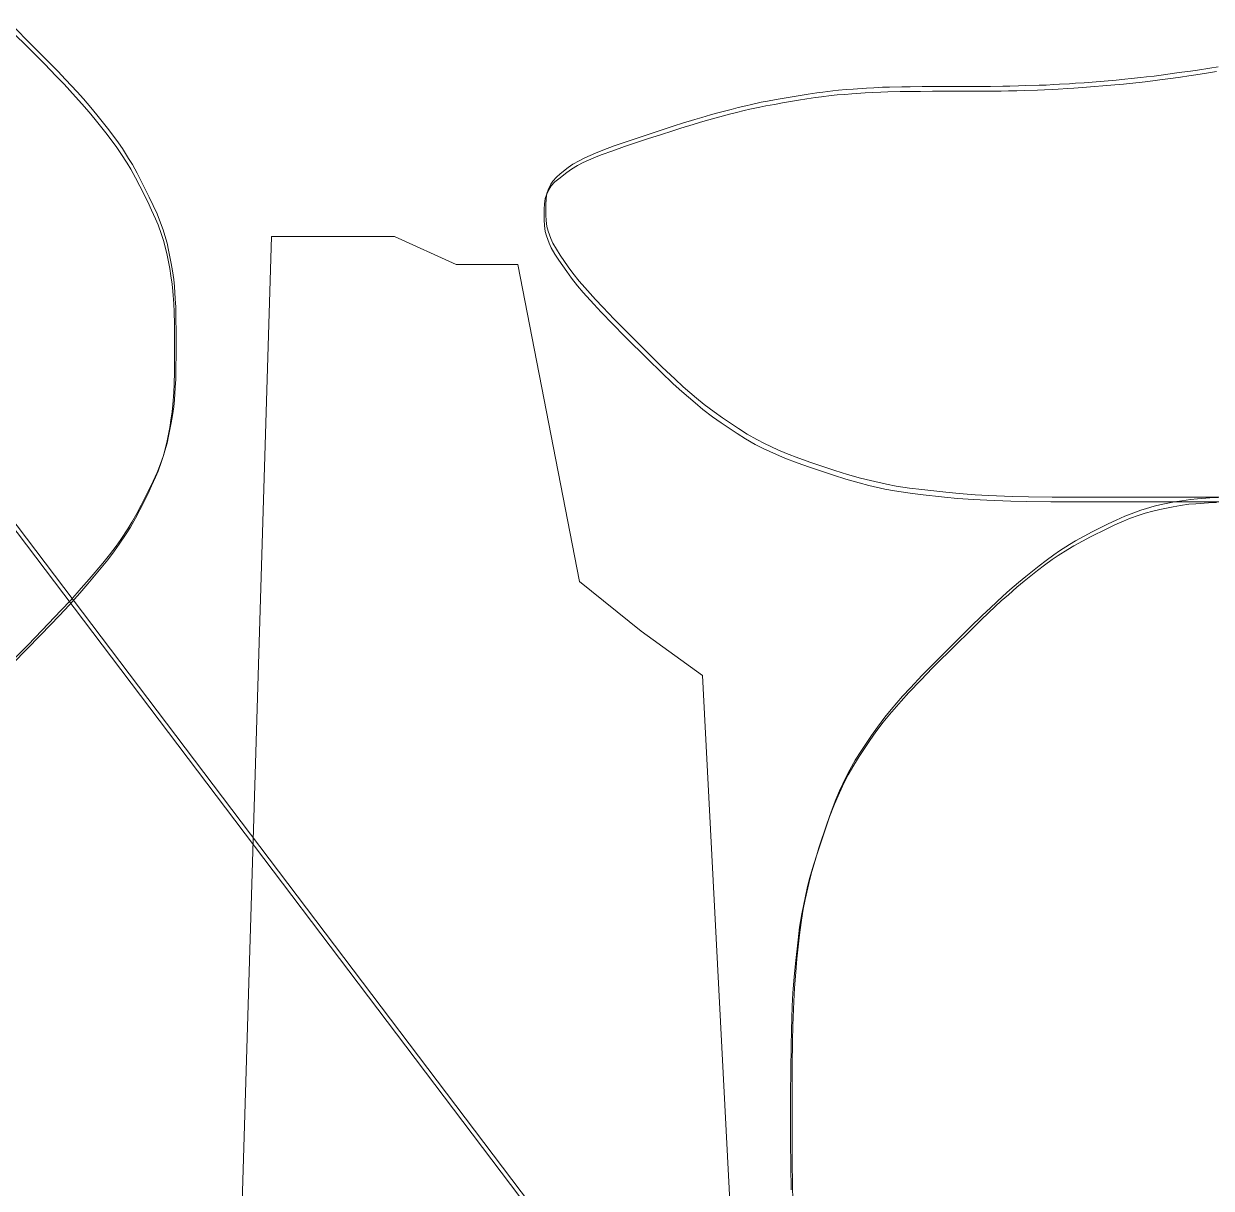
# Model space of a CAD drawing. Header units: metres. Extents: x -1097 to 1588, y -673 to 884.
# Drawn here: x 721.9 to 837.5, y 602.1 to 715.5 of the extents above; entities that cross this region are included whole.
import ezdxf

# ---------------------------------------------------------------- set-up
doc = ezdxf.new("R2010")
doc.units = ezdxf.units.M
for name, color, linetype, lineweight, plot in [('CRECIDA_Q100', 5, 'Continuous', 0, False), ('TERRENO', 188, 'Continuous', 0, False), ('VISTA LEJOS', 7, 'Continuous', 0, False)]:
    doc.layers.add(name, color=color, linetype=linetype, lineweight=lineweight, plot=plot)

msp = doc.modelspace()

# ---------------------------------------------------------------- linework, layer by layer
at = {"layer": 'CRECIDA_Q100'}
msp.add_lwpolyline([(716, 472.8), (722, 472.8), (728, 472.8), (734, 490.51), (740, 497.02), (746, 694.8), (752, 694.8), (758, 694.8), (764, 692.07), (770, 692.07), (776, 661.18), (782, 656.37), (788, 652.05), (794, 536.53), (800, 536.53), (806, 536.53), (812, 536.53), (818, 536.72), (824, 536.85), (830, 536.91), (836, 548.93), (842, 549.07)], dxfattribs=at)
at = {"layer": 'TERRENO'}
for points in [[(719.67, 652.05), (722.12, 654.53), (723.54, 655.99), (725.35, 657.89), (726.31, 658.9), (727.34, 660.06), (728.12, 660.96), (729.42, 662.51), (730.07, 663.32), (730.73, 664.18), (731.18, 664.82), (731.87, 665.85), (732.27, 666.49), (732.76, 667.35), (733.18, 668.16), (733.96, 669.71), (734.34, 670.51), (734.72, 671.35), (734.96, 671.94), (735.3, 672.89), (735.48, 673.46), (735.68, 674.21), (735.84, 674.89), (736.1, 676.18), (736.22, 676.9), (736.34, 677.73), (736.4, 678.41), (736.49, 679.62), (736.53, 680.42), (736.56, 681.6), (736.57, 682.77), (736.57, 685.1), (736.56, 686.27), (736.53, 687.46), (736.49, 688.25), (736.4, 689.46), (736.34, 690.14), (736.22, 690.98), (736.1, 691.69), (735.84, 692.99), (735.68, 693.67), (735.48, 694.42), (735.3, 694.98), (734.96, 695.93), (734.72, 696.53), (734.34, 697.36), (733.96, 698.16), (733.18, 699.71), (732.77, 700.51), (732.31, 701.35), (731.95, 701.94), (731.35, 702.89), (730.96, 703.46), (730.41, 704.21), (729.89, 704.89), (728.85, 706.19), (728.26, 706.9), (727.54, 707.73), (726.93, 708.41), (725.81, 709.62), (725.05, 710.42), (723.9, 711.6), (722.73, 712.77), (720.4, 715.1)], [(838.05, 710.86), (837.25, 710.73), (836.04, 710.54), (835.36, 710.44), (834.53, 710.32), (833.82, 710.22), (832.52, 710.05), (831.84, 709.96), (831.09, 709.87), (830.52, 709.81), (829.57, 709.71), (828.98, 709.65), (828.14, 709.57), (827.35, 709.5), (825.79, 709.37), (825, 709.31), (824.16, 709.25), (823.56, 709.21), (822.61, 709.15), (822.05, 709.12), (821.3, 709.08), (820.62, 709.06), (819.32, 709.02), (818.61, 709), (817.78, 708.98), (817.09, 708.96), (815.88, 708.95), (815.09, 708.94), (813.91, 708.94), (812.74, 708.94), (810.4, 708.94), (809.23, 708.93), (808.05, 708.92), (807.25, 708.91), (806.04, 708.88), (805.36, 708.86), (804.53, 708.82), (803.82, 708.78), (802.52, 708.69), (801.84, 708.64), (801.09, 708.58), (800.52, 708.52), (799.57, 708.4), (798.98, 708.32), (798.14, 708.2), (797.35, 708.07), (795.79, 707.81), (794.99, 707.67), (794.16, 707.52), (793.56, 707.4), (792.61, 707.2), (792.05, 707.07), (791.3, 706.89), (790.62, 706.71), (789.32, 706.36), (788.61, 706.17), (787.78, 705.93), (787.09, 705.72), (785.88, 705.35), (785.09, 705.1), (783.91, 704.71), (782.74, 704.33), (780.4, 703.55), (779.25, 703.15), (778.13, 702.74), (777.41, 702.45), (776.37, 701.99), (775.82, 701.71), (775.22, 701.36), (774.76, 701.04), (773.98, 700.43), (773.61, 700.11), (773.26, 699.72), (773.06, 699.41), (772.8, 698.86), (772.68, 698.51), (772.6, 697.98), (772.57, 697.46), (772.57, 696.42), (772.6, 695.88), (772.68, 695.29), (772.8, 694.86), (773.06, 694.14), (773.26, 693.69), (773.61, 693.08), (773.98, 692.5), (774.76, 691.38), (775.22, 690.75), (775.82, 689.99), (776.37, 689.35), (777.41, 688.2), (778.13, 687.43), (779.25, 686.27), (780.4, 685.1), (782.74, 682.77), (783.92, 681.61), (785.13, 680.46), (785.96, 679.7), (787.26, 678.58), (788.01, 677.96), (788.96, 677.24), (789.79, 676.66), (791.35, 675.62), (792.18, 675.09), (793.13, 674.54), (793.88, 674.16), (795.18, 673.55), (796.01, 673.2), (797.22, 672.74), (798.4, 672.33), (800.74, 671.55), (801.95, 671.16), (803.24, 670.79), (804.19, 670.55), (805.75, 670.2), (806.7, 670.02), (807.99, 669.82), (809.2, 669.67), (811.54, 669.41), (812.83, 669.28), (814.39, 669.17), (815.68, 669.1), (818.02, 669.01), (819.57, 668.98), (821.9, 668.95), (824.24, 668.94), (828.9, 668.94), (831.22, 668.94), (833.49, 668.94), (834.97, 668.94), (837.13, 668.94), (838.29, 668.94)], [(838.05, 668.9), (837.25, 668.86), (836.04, 668.77), (835.36, 668.71), (834.53, 668.59), (833.82, 668.47), (832.52, 668.21), (831.84, 668.05), (831.09, 667.85), (830.52, 667.67), (829.57, 667.32), (828.98, 667.08), (828.14, 666.71), (827.35, 666.33), (825.79, 665.55), (825, 665.13), (824.16, 664.67), (823.56, 664.32), (822.61, 663.71), (822.05, 663.33), (821.3, 662.78), (820.62, 662.25), (819.32, 661.22), (818.61, 660.63), (817.78, 659.91), (817.09, 659.3), (815.88, 658.17), (815.09, 657.42), (813.91, 656.26), (812.74, 655.1), (810.4, 652.77), (809.24, 651.59), (808.09, 650.38), (807.33, 649.54), (806.21, 648.25), (805.59, 647.5), (804.87, 646.55), (804.29, 645.71), (803.25, 644.16), (802.72, 643.32), (802.18, 642.37), (801.79, 641.62), (801.19, 640.33), (800.83, 639.49), (800.37, 638.28), (799.96, 637.1), (799.18, 634.77), (798.8, 633.56), (798.42, 632.26), (798.18, 631.31), (797.84, 629.76), (797.65, 628.81), (797.45, 627.51), (797.3, 626.3), (797.04, 623.97), (796.91, 622.67), (796.8, 621.12), (796.73, 619.82), (796.65, 617.49), (796.61, 615.93), (796.58, 613.6), (796.57, 611.27), (796.57, 606.6), (796.58, 604.27), (796.61, 601.94)]]:
    msp.add_lwpolyline(points, dxfattribs=at)
at = {"layer": 'VISTA LEJOS'}
for points in [[(603.72, 821.29), (820.17, 535.21)], [(820.17, 535.21), (603.72, 821.29)], [(603.87, 821.76), (820.32, 535.68)], [(820.32, 535.68), (603.87, 821.76)], [(719.67, 652.05), (722.12, 654.53), (723.54, 655.99), (725.35, 657.89), (726.31, 658.9), (727.34, 660.06), (728.12, 660.96), (729.42, 662.51), (730.07, 663.32), (730.73, 664.18), (731.18, 664.82), (731.87, 665.85), (732.27, 666.49), (732.76, 667.35), (733.18, 668.16), (733.96, 669.71), (734.34, 670.51), (734.72, 671.35), (734.96, 671.94), (735.3, 672.89), (735.48, 673.46), (735.68, 674.21), (735.84, 674.89), (736.1, 676.18), (736.22, 676.9), (736.34, 677.73), (736.4, 678.41), (736.49, 679.62), (736.53, 680.42), (736.56, 681.6), (736.57, 682.77), (736.57, 685.1), (736.56, 686.27), (736.53, 687.46), (736.49, 688.25), (736.4, 689.46), (736.34, 690.14), (736.22, 690.98), (736.1, 691.69), (735.84, 692.99), (735.68, 693.67), (735.48, 694.42), (735.3, 694.98), (734.96, 695.93), (734.72, 696.53), (734.34, 697.36), (733.96, 698.16), (733.18, 699.71), (732.77, 700.51), (732.31, 701.35), (731.95, 701.94), (731.35, 702.89), (730.96, 703.46), (730.41, 704.21), (729.89, 704.89), (728.85, 706.19), (728.26, 706.9), (727.54, 707.73), (726.93, 708.41), (725.81, 709.62), (725.05, 710.42), (723.9, 711.6), (722.73, 712.77), (720.4, 715.1)], [(719.82, 652.52), (722.27, 655), (723.69, 656.46), (725.51, 658.36), (726.46, 659.37), (727.49, 660.53), (728.27, 661.43), (729.57, 662.98), (730.22, 663.79), (730.88, 664.65), (731.33, 665.29), (732.02, 666.32), (732.42, 666.96), (732.91, 667.82), (733.33, 668.63), (734.11, 670.18), (734.49, 670.98), (734.87, 671.82), (735.11, 672.41), (735.45, 673.36), (735.63, 673.93), (735.84, 674.68), (735.99, 675.36), (736.25, 676.65), (736.37, 677.36), (736.49, 678.2), (736.56, 678.88), (736.64, 680.09), (736.68, 680.89), (736.71, 682.07), (736.72, 683.24), (736.72, 685.57), (736.71, 686.74), (736.68, 687.93), (736.64, 688.72), (736.56, 689.93), (736.49, 690.61), (736.37, 691.45), (736.25, 692.16), (735.99, 693.45), (735.84, 694.14), (735.63, 694.89), (735.45, 695.45), (735.11, 696.4), (734.87, 697), (734.49, 697.83), (734.11, 698.63), (733.33, 700.18), (732.92, 700.98), (732.46, 701.82), (732.1, 702.41), (731.5, 703.36), (731.11, 703.93), (730.57, 704.68), (730.04, 705.36), (729, 706.66), (728.41, 707.37), (727.69, 708.2), (727.08, 708.88), (725.96, 710.09), (725.2, 710.89), (724.05, 712.07), (722.88, 713.24), (720.55, 715.57)], [(838.2, 711.33), (837.41, 711.2), (836.2, 711.01), (835.51, 710.91), (834.68, 710.79), (833.97, 710.69), (832.67, 710.52), (831.99, 710.43), (831.24, 710.34), (830.68, 710.28), (829.73, 710.18), (829.13, 710.12), (828.29, 710.04), (827.5, 709.97), (825.94, 709.84), (825.15, 709.78), (824.31, 709.72), (823.72, 709.68), (822.77, 709.62), (822.2, 709.59), (821.45, 709.55), (820.77, 709.53), (819.47, 709.49), (818.76, 709.46), (817.93, 709.45), (817.24, 709.43), (816.04, 709.42), (815.24, 709.41), (814.06, 709.41), (812.89, 709.41), (810.55, 709.41), (809.38, 709.4), (808.2, 709.39), (807.4, 709.38), (806.2, 709.35), (805.51, 709.33), (804.68, 709.29), (803.97, 709.25), (802.67, 709.16), (801.99, 709.11), (801.24, 709.05), (800.68, 708.98), (799.72, 708.87), (799.13, 708.79), (798.29, 708.66), (797.5, 708.54), (795.94, 708.28), (795.15, 708.14), (794.31, 707.99), (793.71, 707.87), (792.76, 707.67), (792.2, 707.54), (791.45, 707.36), (790.77, 707.18), (789.47, 706.83), (788.76, 706.64), (787.93, 706.4), (787.24, 706.19), (786.03, 705.82), (785.24, 705.57), (784.06, 705.18), (782.89, 704.8), (780.55, 704.02), (779.4, 703.62), (778.28, 703.21), (777.56, 702.92), (776.52, 702.46), (775.97, 702.18), (775.37, 701.83), (774.91, 701.51), (774.13, 700.9), (773.76, 700.57), (773.41, 700.19), (773.21, 699.88), (772.95, 699.33), (772.83, 698.97), (772.75, 698.45), (772.72, 697.93), (772.72, 696.89), (772.75, 696.35), (772.83, 695.76), (772.95, 695.33), (773.21, 694.61), (773.41, 694.16), (773.76, 693.55), (774.13, 692.97), (774.91, 691.85), (775.37, 691.22), (775.97, 690.46), (776.52, 689.82), (777.56, 688.67), (778.28, 687.9), (779.4, 686.74), (780.55, 685.57), (782.89, 683.24), (784.07, 682.08), (785.28, 680.93), (786.11, 680.17), (787.41, 679.04), (788.16, 678.43), (789.11, 677.71), (789.94, 677.12), (791.5, 676.09), (792.33, 675.56), (793.28, 675.01), (794.03, 674.63), (795.33, 674.02), (796.16, 673.67), (797.37, 673.21), (798.55, 672.8), (800.89, 672.02), (802.1, 671.63), (803.39, 671.26), (804.34, 671.02), (805.9, 670.67), (806.85, 670.49), (808.14, 670.29), (809.35, 670.14), (811.69, 669.88), (812.98, 669.75), (814.54, 669.64), (815.83, 669.57), (818.17, 669.48), (819.72, 669.44), (822.05, 669.42), (824.39, 669.41), (829.05, 669.41), (831.37, 669.41), (833.64, 669.41), (835.12, 669.41), (837.28, 669.41), (838.44, 669.41)], [(838.05, 710.86), (837.25, 710.73), (836.04, 710.54), (835.36, 710.44), (834.53, 710.32), (833.82, 710.22), (832.52, 710.05), (831.84, 709.96), (831.09, 709.87), (830.52, 709.81), (829.57, 709.71), (828.98, 709.65), (828.14, 709.57), (827.35, 709.5), (825.79, 709.37), (825, 709.31), (824.16, 709.25), (823.56, 709.21), (822.61, 709.15), (822.05, 709.12), (821.3, 709.08), (820.62, 709.06), (819.32, 709.02), (818.61, 709), (817.78, 708.98), (817.09, 708.96), (815.88, 708.95), (815.09, 708.94), (813.91, 708.94), (812.74, 708.94), (810.4, 708.94), (809.23, 708.93), (808.05, 708.92), (807.25, 708.91), (806.04, 708.88), (805.36, 708.86), (804.53, 708.82), (803.82, 708.78), (802.52, 708.69), (801.84, 708.64), (801.09, 708.58), (800.52, 708.52), (799.57, 708.4), (798.98, 708.32), (798.14, 708.2), (797.35, 708.07), (795.79, 707.81), (794.99, 707.67), (794.16, 707.52), (793.56, 707.4), (792.61, 707.2), (792.05, 707.07), (791.3, 706.89), (790.62, 706.71), (789.32, 706.36), (788.61, 706.17), (787.78, 705.93), (787.09, 705.72), (785.88, 705.35), (785.09, 705.1), (783.91, 704.71), (782.74, 704.33), (780.4, 703.55), (779.25, 703.15), (778.13, 702.74), (777.41, 702.45), (776.37, 701.99), (775.82, 701.71), (775.22, 701.36), (774.76, 701.04), (773.98, 700.43), (773.61, 700.11), (773.26, 699.72), (773.06, 699.41), (772.8, 698.86), (772.68, 698.51), (772.6, 697.98), (772.57, 697.46), (772.57, 696.42), (772.6, 695.88), (772.68, 695.29), (772.8, 694.86), (773.06, 694.14), (773.26, 693.69), (773.61, 693.08), (773.98, 692.5), (774.76, 691.38), (775.22, 690.75), (775.82, 689.99), (776.37, 689.35), (777.41, 688.2), (778.13, 687.43), (779.25, 686.27), (780.4, 685.1), (782.74, 682.77), (783.92, 681.61), (785.13, 680.46), (785.96, 679.7), (787.26, 678.58), (788.01, 677.96), (788.96, 677.24), (789.79, 676.66), (791.35, 675.62), (792.18, 675.09), (793.13, 674.54), (793.88, 674.16), (795.18, 673.55), (796.01, 673.2), (797.22, 672.74), (798.4, 672.33), (800.74, 671.55), (801.95, 671.16), (803.24, 670.79), (804.19, 670.55), (805.75, 670.2), (806.7, 670.02), (807.99, 669.82), (809.2, 669.67), (811.54, 669.41), (812.83, 669.28), (814.39, 669.17), (815.68, 669.1), (818.02, 669.01), (819.57, 668.98), (821.9, 668.95), (824.24, 668.94), (828.9, 668.94), (831.22, 668.94), (833.49, 668.94), (834.97, 668.94), (837.13, 668.94), (838.29, 668.94)], [(838.05, 668.9), (837.25, 668.86), (836.04, 668.77), (835.36, 668.71), (834.53, 668.59), (833.82, 668.47), (832.52, 668.21), (831.84, 668.05), (831.09, 667.85), (830.52, 667.67), (829.57, 667.32), (828.98, 667.08), (828.14, 666.71), (827.35, 666.33), (825.79, 665.55), (825, 665.13), (824.16, 664.67), (823.56, 664.32), (822.61, 663.71), (822.05, 663.33), (821.3, 662.78), (820.62, 662.25), (819.32, 661.22), (818.61, 660.63), (817.78, 659.91), (817.09, 659.3), (815.88, 658.17), (815.09, 657.42), (813.91, 656.26), (812.74, 655.1), (810.4, 652.77), (809.24, 651.59), (808.09, 650.38), (807.33, 649.54), (806.21, 648.25), (805.59, 647.5), (804.87, 646.55), (804.29, 645.71), (803.25, 644.16), (802.72, 643.32), (802.18, 642.37), (801.79, 641.62), (801.19, 640.33), (800.83, 639.49), (800.37, 638.28), (799.96, 637.1), (799.18, 634.77), (798.8, 633.56), (798.42, 632.26), (798.18, 631.31), (797.84, 629.76), (797.65, 628.81), (797.45, 627.51), (797.3, 626.3), (797.04, 623.97), (796.91, 622.67), (796.8, 621.12), (796.73, 619.82), (796.65, 617.49), (796.61, 615.93), (796.58, 613.6), (796.57, 611.27), (796.57, 606.6), (796.58, 604.27), (796.61, 601.94)], [(838.2, 669.37), (837.41, 669.33), (836.2, 669.24), (835.51, 669.18), (834.68, 669.06), (833.97, 668.94), (832.67, 668.68), (831.99, 668.52), (831.24, 668.32), (830.68, 668.14), (829.73, 667.79), (829.13, 667.55), (828.29, 667.18), (827.5, 666.8), (825.94, 666.02), (825.15, 665.6), (824.31, 665.14), (823.72, 664.79), (822.77, 664.18), (822.2, 663.8), (821.45, 663.25), (820.77, 662.72), (819.47, 661.69), (818.76, 661.1), (817.93, 660.38), (817.24, 659.77), (816.04, 658.64), (815.24, 657.89), (814.06, 656.73), (812.89, 655.57), (810.55, 653.24), (809.39, 652.06), (808.24, 650.85), (807.48, 650.01), (806.36, 648.72), (805.74, 647.97), (805.02, 647.02), (804.44, 646.18), (803.4, 644.63), (802.87, 643.79), (802.33, 642.84), (801.94, 642.09), (801.34, 640.8), (800.98, 639.96), (800.52, 638.75), (800.11, 637.57), (799.33, 635.24), (798.95, 634.03), (798.57, 632.73), (798.33, 631.78), (797.99, 630.23), (797.8, 629.28), (797.6, 627.98), (797.45, 626.77), (797.19, 624.44), (797.07, 623.14), (796.95, 621.59), (796.88, 620.29), (796.8, 617.96), (796.76, 616.4), (796.73, 614.07), (796.72, 611.74), (796.72, 607.07), (796.73, 604.74), (796.76, 602.41), (796.8, 600.85)]]:
    msp.add_lwpolyline(points, dxfattribs=at)

doc.saveas('drawing.dxf')
